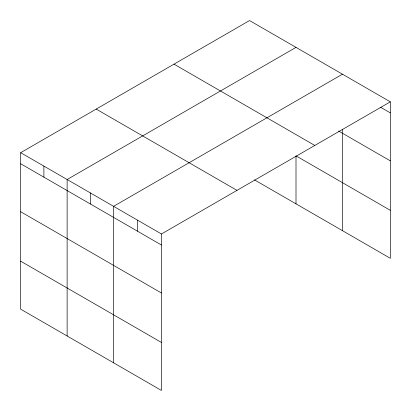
<?xml version="1.0" encoding="UTF-8"?>
<svg xmlns="http://www.w3.org/2000/svg" width="411" height="411" viewBox="0 0 411 411"><rect width="100%" height="100%" fill="white"/><g stroke="black" fill="none" stroke-linecap="round" stroke-linejoin="round"><path stroke-width="0.62" d="M20.668 152.692L161.456 233.977L161.456 390.45L20.668 309.164L20.668 152.692L249.544 20.55L390.332 101.836L390.332 258.308L254.522 179.9M296.002 47.373L67.127 179.515L67.127 335.987M342.466 74.196L113.585 206.337L113.585 362.815M161.456 233.977L390.332 101.836M380.545 107.235L390.332 112.886M338.592 131.006L390.332 160.876M174.012 64.157L314.805 145.443M390.332 210.319L296.002 155.856L296.002 203.846M96.195 109.085L236.988 190.37M20.668 163.742L161.456 245.028M20.668 211.732L161.456 293.017M20.668 261.175L161.456 342.461M342.466 129.398L342.466 230.674M137.521 220.157L137.521 231.208M90.358 192.929L90.358 203.979M43.895 166.106L43.895 177.156"/></g></svg>
